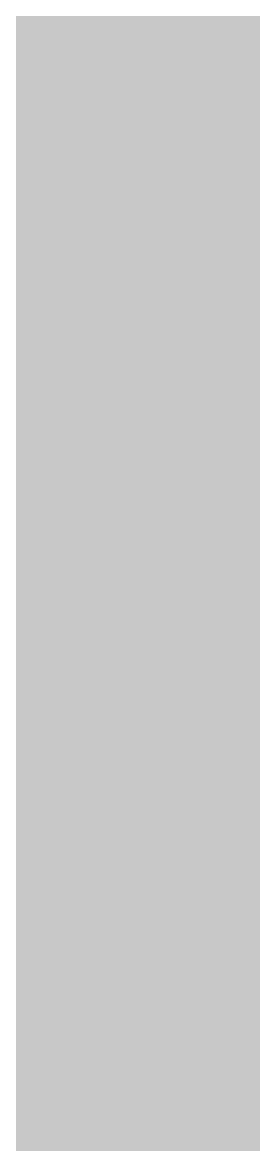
# Model space of a CAD drawing. Header units: inches. Extents: x -18 to 217, y -14 to 159.
# Drawn here: x 46.06076 to 46.06379, y 30.48524 to 30.49992 of the extents above; entities that cross this region are included whole.
import ezdxf

# ---------------------------------------------------------------- set-up
doc = ezdxf.new("R2010")
doc.units = ezdxf.units.IN
for name, color, linetype in [('Dimension', 6, 'Continuous'), ('Fabrication', 76, 'Continuous'), ('Mechanical 4', 56, 'Continuous'), ('Top Layer', 1, 'Continuous'), ('Top Overlay', 2, 'Continuous')]:
    doc.layers.add(name, color=color, linetype=linetype)

msp = doc.modelspace()

# ---------------------------------------------------------------- linework, layer by layer
at = {"layer": 'Dimension', "const_width": 0.254}
for points in [[(58.31000022, 19.46699942, 1), (13.30999878, 19.46699942, 1)], [(54.56033537999999, 19.46692576, 1), (17.06033418, 19.46692576, 1)]]:
    msp.add_lwpolyline(points, format="xyb", close=True, dxfattribs=at)
at = {"layer": 'Fabrication', "const_width": 0.0127}
for points in [[(53.19354867999999, 31.33267292, -1.167099627659095), (15.6750893, 13.58702642)], [(53.19354867999999, 31.33267292, -1.167099627659095), (15.6750893, 13.58702642)], [(53.19354867999999, 31.33267292, -1.167099627659095), (15.6750893, 13.58702642)], [(53.19354867999999, 31.33267292, -1.167099627659095), (15.6750893, 13.58702642)], [(54.51114574, 31.13829434, -1.205705075990638), (14.17744688, 15.54997652)], [(54.51114574, 31.13829434, -1.205705075990638), (14.17744688, 15.54997652)], [(46.06760662, 30.49483868, -0.2073623553473343), (45.83044427999999, 31.042102)], [(46.06760662, 30.49483868, -0.2073623553473343), (45.83044427999999, 31.042102)], [(46.06760662, 30.49483868, -0.2073623553473343), (45.83044427999999, 31.042102)], [(46.06760662, 30.49483868, -0.2073623553473343), (45.83044427999999, 31.042102)], [(46.06760662, 30.49484122, -1.25098555056393), (21.84603454, 14.07376662)], [(46.06760662, 30.49484122, -1.25098555056393), (21.84603454, 14.07376662)], [(46.06760662, 30.49484122, -1.25098555056393), (21.84603454, 14.07376662)], [(46.06760662, 30.49484122, -1.25098555056393), (21.84603454, 14.07376662)], [(46.06760916, 30.49484122, -0.0208242999167368), (46.0676117, 30.49484122)], [(46.06760916, 30.49484122, -0.0208242999167368), (46.0676117, 30.49484122)], [(46.0676117, 30.49483868, -0.0245881089767155), (46.0676117, 30.49483868)], [(46.0676117, 30.49483868, -0.0245881089767155), (46.0676117, 30.49483868)]]:
    msp.add_lwpolyline(points, format="xyb", dxfattribs=at)
for points in [[(46.0673323, 30.49478534), (46.0673577, 30.49479042)], [(46.0673323, 30.49478534), (46.0673577, 30.49479042)], [(46.0673577, 30.49479042), (46.06738309999999, 30.4947955)], [(46.0673577, 30.49479042), (46.06738309999999, 30.4947955)], [(46.06738309999999, 30.4947955), (46.06740595999999, 30.49480058)], [(46.06738309999999, 30.4947955), (46.06740595999999, 30.49480058)], [(46.06740595999999, 30.49480058), (46.06742882, 30.49480566)], [(46.06740595999999, 30.49480058), (46.06742882, 30.49480566)], [(46.06742882, 30.49480566), (46.06744914, 30.4948082)], [(46.06742882, 30.49480566), (46.06744914, 30.4948082)], [(46.06744914, 30.4948082), (46.06746946, 30.49481328)], [(46.06744914, 30.4948082), (46.06746946, 30.49481328)], [(46.06746946, 30.49481328), (46.06748724, 30.49481582)], [(46.06746946, 30.49481328), (46.06748724, 30.49481582)], [(46.06748724, 30.49481582), (46.06750502, 30.4948209)], [(46.06748724, 30.49481582), (46.06750502, 30.4948209)], [(46.06750502, 30.4948209), (46.06752025999999, 30.49482344)], [(46.06750502, 30.4948209), (46.06752025999999, 30.49482344)], [(46.06752025999999, 30.49482344), (46.0675355, 30.49482597999999)], [(46.06752025999999, 30.49482344), (46.0675355, 30.49482597999999)], [(46.0675355, 30.49482597999999), (46.0675482, 30.49482852)], [(46.0675355, 30.49482597999999), (46.0675482, 30.49482852)], [(46.0675482, 30.49482852), (46.0675609, 30.49483106)], [(46.0675482, 30.49482852), (46.0675609, 30.49483106)], [(46.0675609, 30.49483106), (46.06757106, 30.4948336)], [(46.0675609, 30.49483106), (46.06757106, 30.4948336)], [(46.06757106, 30.4948336), (46.06758122, 30.4948336)], [(46.06757106, 30.4948336), (46.06758122, 30.4948336)], [(46.06758122, 30.4948336), (46.06758884, 30.49483614)], [(46.06758122, 30.4948336), (46.06758884, 30.49483614)], [(46.06758884, 30.49483614), (46.06759646, 30.49483868)], [(46.06758884, 30.49483614), (46.06759646, 30.49483868)], [(46.06759646, 30.49483868), (46.06760154, 30.49483868)], [(46.06759646, 30.49483868), (46.06760154, 30.49483868)], [(46.06760154, 30.49483868), (46.06760662, 30.49483868)], [(46.06760154, 30.49483868), (46.06760662, 30.49483868)], [(46.06760662, 30.49483868), (46.06760916, 30.49484122)], [(46.06760662, 30.49483868), (46.06760916, 30.49484122)], [(46.06760662, 30.49483868), (46.06760916, 30.49484122)], [(46.06760662, 30.49483868), (46.06760916, 30.49484122)], [(46.06760916, 30.49484122), (46.0676117, 30.49484122)], [(46.06760916, 30.49484122), (46.0676117, 30.49484122)], [(46.06760916, 30.49484122), (46.0676117, 30.49484122)], [(46.06760916, 30.49484122), (46.0676117, 30.49484122)], [(46.06654744, 30.49463294), (46.06659824, 30.4946431)], [(46.06654744, 30.49463294), (46.06659824, 30.4946431)], [(46.06659824, 30.4946431), (46.06664903999999, 30.49465326)], [(46.06659824, 30.4946431), (46.06664903999999, 30.49465326)], [(46.06664903999999, 30.49465326), (46.06669729999999, 30.49466342)], [(46.06664903999999, 30.49465326), (46.06669729999999, 30.49466342)], [(46.06669729999999, 30.49466342), (46.06674302, 30.49467104)], [(46.06669729999999, 30.49466342), (46.06674302, 30.49467104)], [(46.06674302, 30.49467104), (46.06678874, 30.4946812)], [(46.06674302, 30.49467104), (46.06678874, 30.4946812)], [(46.06678874, 30.4946812), (46.06683446, 30.49468882)], [(46.06678874, 30.4946812), (46.06683446, 30.49468882)], [(46.06683446, 30.49468882), (46.06687764, 30.49469898)], [(46.06683446, 30.49468882), (46.06687764, 30.49469898)], [(46.06687764, 30.49469898), (46.06692081999999, 30.4947066)], [(46.06687764, 30.49469898), (46.06692081999999, 30.4947066)], [(46.06692081999999, 30.4947066), (46.06696145999999, 30.49471422)], [(46.06692081999999, 30.4947066), (46.06696145999999, 30.49471422)], [(46.06696145999999, 30.49471422), (46.0670021, 30.49472184)], [(46.06696145999999, 30.49471422), (46.0670021, 30.49472184)], [(46.0670021, 30.49472184), (46.0670402, 30.49472945999999)], [(46.0670021, 30.49472184), (46.0670402, 30.49472945999999)], [(46.0670402, 30.49472945999999), (46.0670783, 30.49473708)], [(46.0670402, 30.49472945999999), (46.0670783, 30.49473708)], [(46.0670783, 30.49473708), (46.06711386, 30.4947447)], [(46.0670783, 30.49473708), (46.06711386, 30.4947447)], [(46.06711386, 30.4947447), (46.06714942, 30.49474978)], [(46.06711386, 30.4947447), (46.06714942, 30.49474978)], [(46.06714942, 30.49474978), (46.06718244, 30.4947574)], [(46.06714942, 30.49474978), (46.06718244, 30.4947574)], [(46.06718244, 30.4947574), (46.06721546, 30.49476248)], [(46.06718244, 30.4947574), (46.06721546, 30.49476248)], [(46.06721546, 30.49476248), (46.06724594, 30.4947701)], [(46.06721546, 30.49476248), (46.06724594, 30.4947701)], [(46.06724594, 30.4947701), (46.06727641999999, 30.49477518)], [(46.06724594, 30.4947701), (46.06727641999999, 30.49477518)], [(46.06727641999999, 30.49477518), (46.06730436, 30.49478026)], [(46.06727641999999, 30.49477518), (46.06730436, 30.49478026)], [(46.06730436, 30.49478026), (46.0673323, 30.49478534)], [(46.06730436, 30.49478026), (46.0673323, 30.49478534)], [(46.0657702, 30.49448308), (46.06583624, 30.49449578)], [(46.0657702, 30.49448308), (46.06583624, 30.49449578)], [(46.06583624, 30.49449578), (46.06590228, 30.49450848)], [(46.06583624, 30.49449578), (46.06590228, 30.49450848)], [(46.06590228, 30.49450848), (46.06596832, 30.49452118)], [(46.06590228, 30.49450848), (46.06596832, 30.49452118)], [(46.06596832, 30.49452118), (46.06603182, 30.49453388)], [(46.06596832, 30.49452118), (46.06603182, 30.49453388)], [(46.06603182, 30.49453388), (46.06609278, 30.49454404)], [(46.06603182, 30.49453388), (46.06609278, 30.49454404)], [(46.06609278, 30.49454404), (46.06615374, 30.49455674)], [(46.06609278, 30.49454404), (46.06615374, 30.49455674)], [(46.06615374, 30.49455674), (46.0662147, 30.49456944)], [(46.06615374, 30.49455674), (46.0662147, 30.49456944)], [(46.0662147, 30.49456944), (46.06627312, 30.4945796)], [(46.0662147, 30.49456944), (46.06627312, 30.4945796)], [(46.06627312, 30.4945796), (46.066329, 30.4945923)], [(46.06627312, 30.4945796), (46.066329, 30.4945923)], [(46.066329, 30.4945923), (46.06638488, 30.49460246)], [(46.066329, 30.4945923), (46.06638488, 30.49460246)], [(46.06638488, 30.49460246), (46.06644076, 30.49461261999999)], [(46.06638488, 30.49460246), (46.06644076, 30.49461261999999)], [(46.06644076, 30.49461261999999), (46.06649409999999, 30.49462278)], [(46.06644076, 30.49461261999999), (46.06649409999999, 30.49462278)], [(46.06649409999999, 30.49462278), (46.06654744, 30.49463294)], [(46.06649409999999, 30.49462278), (46.06654744, 30.49463294)], [(46.06502852, 30.4943383), (46.06510726, 30.49435354)], [(46.06502852, 30.4943383), (46.06510726, 30.49435354)], [(46.06510726, 30.49435354), (46.065186, 30.49436878)], [(46.06510726, 30.49435354), (46.065186, 30.49436878)], [(46.065186, 30.49436878), (46.0652622, 30.49438402)], [(46.065186, 30.49436878), (46.0652622, 30.49438402)], [(46.0652622, 30.49438402), (46.06533839999999, 30.49439926)], [(46.0652622, 30.49438402), (46.06533839999999, 30.49439926)], [(46.06533839999999, 30.49439926), (46.0654146, 30.49441196)], [(46.06533839999999, 30.49439926), (46.0654146, 30.49441196)], [(46.0654146, 30.49441196), (46.06548826, 30.4944272)], [(46.0654146, 30.49441196), (46.06548826, 30.4944272)], [(46.06548826, 30.4944272), (46.06555938, 30.49444244)], [(46.06548826, 30.4944272), (46.06555938, 30.49444244)], [(46.06555938, 30.49444244), (46.0656305, 30.49445514)], [(46.06555938, 30.49444244), (46.0656305, 30.49445514)], [(46.0656305, 30.49445514), (46.06570161999999, 30.49446784)], [(46.0656305, 30.49445514), (46.06570161999999, 30.49446784)], [(46.06570161999999, 30.49446784), (46.0657702, 30.49448308)], [(46.06570161999999, 30.49446784), (46.0657702, 30.49448308)], [(46.06425635999999, 30.49418843999999), (46.0643478, 30.49420622)], [(46.06425635999999, 30.49418843999999), (46.0643478, 30.49420622)], [(46.0643478, 30.49420622), (46.06443669999999, 30.49422146)], [(46.0643478, 30.49420622), (46.06443669999999, 30.49422146)], [(46.06443669999999, 30.49422146), (46.0645256, 30.49423924)], [(46.06443669999999, 30.49422146), (46.0645256, 30.49423924)], [(46.0645256, 30.49423924), (46.06461195999999, 30.49425702)], [(46.0645256, 30.49423924), (46.06461195999999, 30.49425702)], [(46.06461195999999, 30.49425702), (46.06469832, 30.49427226)], [(46.06461195999999, 30.49425702), (46.06469832, 30.49427226)], [(46.06469832, 30.49427226), (46.06478214, 30.49429004)], [(46.06469832, 30.49427226), (46.06478214, 30.49429004)], [(46.06478214, 30.49429004), (46.06486596, 30.49430528)], [(46.06478214, 30.49429004), (46.06486596, 30.49430528)], [(46.06486596, 30.49430528), (46.06494724, 30.49432306)], [(46.06486596, 30.49430528), (46.06494724, 30.49432306)], [(46.06494724, 30.49432306), (46.06502852, 30.4943383)], [(46.06494724, 30.49432306), (46.06502852, 30.4943383)], [(46.06348674, 30.49403604), (46.06358579999999, 30.49405636)], [(46.06348674, 30.49403604), (46.06358579999999, 30.49405636)], [(46.06358579999999, 30.49405636), (46.06368486, 30.49407668)], [(46.06358579999999, 30.49405636), (46.06368486, 30.49407668)], [(46.06368486, 30.49407668), (46.06378392, 30.49409446)], [(46.06368486, 30.49407668), (46.06378392, 30.49409446)], [(46.06378392, 30.49409446), (46.06388044, 30.49411478)], [(46.06378392, 30.49409446), (46.06388044, 30.49411478)], [(46.06388044, 30.49411478), (46.06397696, 30.49413256)], [(46.06388044, 30.49411478), (46.06397696, 30.49413256)], [(46.06397696, 30.49413256), (46.06407093999999, 30.49415034)], [(46.06397696, 30.49413256), (46.06407093999999, 30.49415034)], [(46.06407093999999, 30.49415034), (46.06416492, 30.49416811999999)], [(46.06407093999999, 30.49415034), (46.06416492, 30.49416811999999)], [(46.06416492, 30.49416811999999), (46.06425635999999, 30.49418843999999)], [(46.06416492, 30.49416811999999), (46.06425635999999, 30.49418843999999)], [(46.06274759999999, 30.4938938), (46.06285682, 30.49391412)], [(46.06274759999999, 30.4938938), (46.06285682, 30.49391412)], [(46.06285682, 30.49391412), (46.06296604, 30.49393698)], [(46.06285682, 30.49391412), (46.06296604, 30.49393698)], [(46.06296604, 30.49393698), (46.06307272, 30.4939573)], [(46.06296604, 30.49393698), (46.06307272, 30.4939573)], [(46.06307272, 30.4939573), (46.06317686, 30.49397762)], [(46.06307272, 30.4939573), (46.06317686, 30.49397762)], [(46.06317686, 30.49397762), (46.063281, 30.49399794)], [(46.06317686, 30.49397762), (46.063281, 30.49399794)], [(46.063281, 30.49399794), (46.06338513999999, 30.49401826)], [(46.063281, 30.49399794), (46.06338513999999, 30.49401826)], [(46.06338513999999, 30.49401826), (46.06348674, 30.49403604)], [(46.06338513999999, 30.49401826), (46.06348674, 30.49403604)], [(46.06195004, 30.49373886), (46.06206941999999, 30.49376172)], [(46.06195004, 30.49373886), (46.06206941999999, 30.49376172)], [(46.06206941999999, 30.49376172), (46.06218372, 30.49378458)], [(46.06206941999999, 30.49376172), (46.06218372, 30.49378458)], [(46.06218372, 30.49378458), (46.06230056, 30.4938049)], [(46.06218372, 30.49378458), (46.06230056, 30.4938049)], [(46.06230056, 30.4938049), (46.06241486, 30.49382776)], [(46.06230056, 30.4938049), (46.06241486, 30.49382776)], [(46.06241486, 30.49382776), (46.06252662, 30.49385062)], [(46.06241486, 30.49382776), (46.06252662, 30.49385062)], [(46.06252662, 30.49385062), (46.06263838, 30.49387094)], [(46.06252662, 30.49385062), (46.06263838, 30.49387094)], [(46.06263838, 30.49387094), (46.06274759999999, 30.4938938)], [(46.06263838, 30.49387094), (46.06274759999999, 30.4938938)], [(46.06122105999999, 30.49359662), (46.06134552, 30.49361948)], [(46.06122105999999, 30.49359662), (46.06134552, 30.49361948)], [(46.06134552, 30.49361948), (46.06146744, 30.49364488)], [(46.06134552, 30.49361948), (46.06146744, 30.49364488)], [(46.06146744, 30.49364488), (46.0615919, 30.49366774)], [(46.06146744, 30.49364488), (46.0615919, 30.49366774)], [(46.0615919, 30.49366774), (46.06171128, 30.4936906)], [(46.0615919, 30.49366774), (46.06171128, 30.4936906)], [(46.06171128, 30.4936906), (46.06183066, 30.493716)], [(46.06171128, 30.4936906), (46.06183066, 30.493716)], [(46.06183066, 30.493716), (46.06195004, 30.49373886)], [(46.06183066, 30.493716), (46.06195004, 30.49373886)], [(46.06044636, 30.49344422), (46.06057844, 30.49346962)], [(46.06044636, 30.49344422), (46.06057844, 30.49346962)], [(46.06057844, 30.49346962), (46.06070798, 30.49349502)], [(46.06057844, 30.49346962), (46.06070798, 30.49349502)], [(46.06070798, 30.49349502), (46.06083752, 30.49352042)], [(46.06070798, 30.49349502), (46.06083752, 30.49352042)], [(46.06083752, 30.49352042), (46.06096706, 30.49354582)], [(46.06083752, 30.49352042), (46.06096706, 30.49354582)], [(46.06096706, 30.49354582), (46.06109405999999, 30.49357122)], [(46.06096706, 30.49354582), (46.06109405999999, 30.49357122)], [(46.06109405999999, 30.49357122), (46.06122105999999, 30.49359662)], [(46.06109405999999, 30.49357122), (46.06122105999999, 30.49359662)], [(46.05976818, 30.49331214), (46.05990534, 30.49334008)], [(46.05976818, 30.49331214), (46.05990534, 30.49334008)], [(46.05990534, 30.49334008), (46.06004249999999, 30.49336548)], [(46.05990534, 30.49334008), (46.06004249999999, 30.49336548)], [(46.06004249999999, 30.49336548), (46.06017712, 30.49339342)], [(46.06004249999999, 30.49336548), (46.06017712, 30.49339342)], [(46.06017712, 30.49339342), (46.06031174, 30.49341882)], [(46.06017712, 30.49339342), (46.06031174, 30.49341882)], [(46.06031174, 30.49341882), (46.06044636, 30.49344422)], [(46.06031174, 30.49341882), (46.06044636, 30.49344422)], [(46.05891219999999, 30.49314704), (46.05905952, 30.49317498)], [(46.05891219999999, 30.49314704), (46.05905952, 30.49317498)], [(46.05905952, 30.49317498), (46.05920175999999, 30.49320291999999)], [(46.05905952, 30.49317498), (46.05920175999999, 30.49320291999999)], [(46.05920175999999, 30.49320291999999), (46.05934653999999, 30.49323086)], [(46.05920175999999, 30.49320291999999), (46.05934653999999, 30.49323086)], [(46.05934653999999, 30.49323086), (46.05948624, 30.4932588)], [(46.05934653999999, 30.49323086), (46.05948624, 30.4932588)], [(46.05948624, 30.4932588), (46.05962847999999, 30.4932842)], [(46.05948624, 30.4932588), (46.05962847999999, 30.4932842)], [(46.05962847999999, 30.4932842), (46.05976818, 30.49331214)], [(46.05962847999999, 30.4932842), (46.05976818, 30.49331214)], [(46.05816797999999, 30.49299972), (46.05832038, 30.4930302)], [(46.05816797999999, 30.49299972), (46.05832038, 30.4930302)], [(46.05832038, 30.4930302), (46.05847024, 30.49306068)], [(46.05832038, 30.4930302), (46.05847024, 30.49306068)], [(46.05847024, 30.49306068), (46.0586201, 30.49308862)], [(46.05847024, 30.49306068), (46.0586201, 30.49308862)], [(46.0586201, 30.49308862), (46.05876742, 30.49311656)], [(46.0586201, 30.49308862), (46.05876742, 30.49311656)], [(46.05876742, 30.49311656), (46.05891219999999, 30.49314704)], [(46.05876742, 30.49311656), (46.05891219999999, 30.49314704)], [(46.05755076, 30.49288034), (46.05770824, 30.49291082)], [(46.05755076, 30.49288034), (46.05770824, 30.49291082)], [(46.05770824, 30.49291082), (46.05786318, 30.49294129999999)], [(46.05770824, 30.49291082), (46.05786318, 30.49294129999999)], [(46.05786318, 30.49294129999999), (46.05801558, 30.49297178)], [(46.05786318, 30.49294129999999), (46.05801558, 30.49297178)], [(46.05801558, 30.49297178), (46.05816797999999, 30.49299972)], [(46.05801558, 30.49297178), (46.05816797999999, 30.49299972)], [(46.0567532, 30.4927254), (46.05691576, 30.49275588)], [(46.0567532, 30.4927254), (46.05691576, 30.49275588)], [(46.05691576, 30.49275588), (46.05707578, 30.4927889)], [(46.05691576, 30.49275588), (46.05707578, 30.4927889)], [(46.05707578, 30.4927889), (46.0572358, 30.49281938)], [(46.05707578, 30.4927889), (46.0572358, 30.49281938)], [(46.0572358, 30.49281938), (46.05739328, 30.49284986)], [(46.0572358, 30.49281938), (46.05739328, 30.49284986)], [(46.05739328, 30.49284986), (46.05755076, 30.49288034)], [(46.05739328, 30.49284986), (46.05755076, 30.49288034)], [(46.05575752, 30.49252982), (46.05609279999999, 30.49259586)], [(46.05575752, 30.49252982), (46.05609279999999, 30.49259586)], [(46.05609279999999, 30.49259586), (46.05642554, 30.49266189999999)], [(46.05609279999999, 30.49259586), (46.05642554, 30.49266189999999)], [(46.05642554, 30.49266189999999), (46.0567532, 30.4927254)], [(46.05642554, 30.49266189999999), (46.0567532, 30.4927254)], [(46.05506918, 30.49239774), (46.05541461999999, 30.49246378)], [(46.05506918, 30.49239774), (46.05541461999999, 30.49246378)], [(46.05541461999999, 30.49246378), (46.05575752, 30.49252982)], [(46.05541461999999, 30.49246378), (46.05575752, 30.49252982)], [(46.05453832, 30.4922936), (46.05506918, 30.49239774)], [(46.05453832, 30.4922936), (46.05506918, 30.49239774)], [(46.05399984, 30.49218946), (46.05453832, 30.4922936)], [(46.05399984, 30.49218946), (46.05453832, 30.4922936)]]:
    msp.add_lwpolyline(points, dxfattribs=at)
at = {"layer": 'Fabrication', "const_width": 0.00635}
for points in [[(46.0641827, 30.49479042, 1), (46.07053269999999, 30.49479042, 1)], [(46.0641827, 30.49479042, 1), (46.07053269999999, 30.49479042, 1)], [(46.0641827, 30.49479042, 1), (46.07053269999999, 30.49479042, 1)], [(46.0641827, 30.49479042, 1), (46.07053269999999, 30.49479042, 1)], [(46.06420809999999, 30.4947955, 1), (46.0705581, 30.4947955, 1)], [(46.06420809999999, 30.4947955, 1), (46.0705581, 30.4947955, 1)], [(46.06420809999999, 30.4947955, 1), (46.0705581, 30.4947955, 1)], [(46.06420809999999, 30.4947955, 1), (46.0705581, 30.4947955, 1)], [(46.06423096, 30.49480058, 1), (46.07058095999999, 30.49480058, 1)], [(46.06423096, 30.49480058, 1), (46.07058095999999, 30.49480058, 1)], [(46.06423096, 30.49480058, 1), (46.07058095999999, 30.49480058, 1)], [(46.06423096, 30.49480058, 1), (46.07058095999999, 30.49480058, 1)], [(46.06425382, 30.49480566, 1), (46.07060382, 30.49480566, 1)], [(46.06425382, 30.49480566, 1), (46.07060382, 30.49480566, 1)], [(46.06425382, 30.49480566, 1), (46.07060382, 30.49480566, 1)], [(46.06425382, 30.49480566, 1), (46.07060382, 30.49480566, 1)], [(46.06427413999999, 30.4948082, 1), (46.07062414, 30.4948082, 1)], [(46.06427413999999, 30.4948082, 1), (46.07062414, 30.4948082, 1)], [(46.06427413999999, 30.4948082, 1), (46.07062414, 30.4948082, 1)], [(46.06427413999999, 30.4948082, 1), (46.07062414, 30.4948082, 1)], [(46.06429446, 30.49481328, 1), (46.07064446, 30.49481328, 1)], [(46.06429446, 30.49481328, 1), (46.07064446, 30.49481328, 1)], [(46.06429446, 30.49481328, 1), (46.07064446, 30.49481328, 1)], [(46.06429446, 30.49481328, 1), (46.07064446, 30.49481328, 1)], [(46.06431223999999, 30.49481582, 1), (46.07066224, 30.49481582, 1)], [(46.06431223999999, 30.49481582, 1), (46.07066224, 30.49481582, 1)], [(46.06431223999999, 30.49481582, 1), (46.07066224, 30.49481582, 1)], [(46.06431223999999, 30.49481582, 1), (46.07066224, 30.49481582, 1)], [(46.06433001999999, 30.4948209, 1), (46.07068002, 30.4948209, 1)], [(46.06433001999999, 30.4948209, 1), (46.07068002, 30.4948209, 1)], [(46.06433001999999, 30.4948209, 1), (46.07068002, 30.4948209, 1)], [(46.06433001999999, 30.4948209, 1), (46.07068002, 30.4948209, 1)], [(46.06434526, 30.49482344, 1), (46.07069526, 30.49482344, 1)], [(46.06434526, 30.49482344, 1), (46.07069526, 30.49482344, 1)], [(46.06434526, 30.49482344, 1), (46.07069526, 30.49482344, 1)], [(46.06434526, 30.49482344, 1), (46.07069526, 30.49482344, 1)], [(46.06436049999999, 30.49482597999999, 1), (46.0707105, 30.49482597999999, 1)], [(46.06436049999999, 30.49482597999999, 1), (46.0707105, 30.49482597999999, 1)], [(46.06436049999999, 30.49482597999999, 1), (46.0707105, 30.49482597999999, 1)], [(46.06436049999999, 30.49482597999999, 1), (46.0707105, 30.49482597999999, 1)], [(46.0643732, 30.49482852, 1), (46.0707232, 30.49482852, 1)], [(46.0643732, 30.49482852, 1), (46.0707232, 30.49482852, 1)], [(46.0643732, 30.49482852, 1), (46.0707232, 30.49482852, 1)], [(46.0643732, 30.49482852, 1), (46.0707232, 30.49482852, 1)], [(46.0643859, 30.49483106, 1), (46.0707359, 30.49483106, 1)], [(46.0643859, 30.49483106, 1), (46.0707359, 30.49483106, 1)], [(46.0643859, 30.49483106, 1), (46.0707359, 30.49483106, 1)], [(46.0643859, 30.49483106, 1), (46.0707359, 30.49483106, 1)], [(46.06439606, 30.4948336, 1), (46.07074606, 30.4948336, 1)], [(46.06439606, 30.4948336, 1), (46.07074606, 30.4948336, 1)], [(46.06439606, 30.4948336, 1), (46.07074606, 30.4948336, 1)], [(46.06439606, 30.4948336, 1), (46.07074606, 30.4948336, 1)], [(46.06440622, 30.4948336, 1), (46.07075622, 30.4948336, 1)], [(46.06440622, 30.4948336, 1), (46.07075622, 30.4948336, 1)], [(46.06440622, 30.4948336, 1), (46.07075622, 30.4948336, 1)], [(46.06440622, 30.4948336, 1), (46.07075622, 30.4948336, 1)], [(46.06441384, 30.49483614, 1), (46.07076384, 30.49483614, 1)], [(46.06441384, 30.49483614, 1), (46.07076384, 30.49483614, 1)], [(46.06441384, 30.49483614, 1), (46.07076384, 30.49483614, 1)], [(46.06441384, 30.49483614, 1), (46.07076384, 30.49483614, 1)], [(46.06442146, 30.49483868, 1), (46.07077146, 30.49483868, 1)], [(46.06442146, 30.49483868, 1), (46.07077146, 30.49483868, 1)], [(46.06442146, 30.49483868, 1), (46.07077146, 30.49483868, 1)], [(46.06442146, 30.49483868, 1), (46.07077146, 30.49483868, 1)], [(46.06442653999999, 30.49483868, 1), (46.07077654, 30.49483868, 1)], [(46.06442653999999, 30.49483868, 1), (46.07077654, 30.49483868, 1)], [(46.06442653999999, 30.49483868, 1), (46.07077654, 30.49483868, 1)], [(46.06442653999999, 30.49483868, 1), (46.07077654, 30.49483868, 1)], [(46.06443162, 30.49484122, 1), (46.07078162, 30.49484122, 1)], [(46.06443162, 30.49484122, 1), (46.07078162, 30.49484122, 1)], [(46.06443162, 30.49484122, 1), (46.07078162, 30.49484122, 1)], [(46.06443162, 30.49484122, 1), (46.07078162, 30.49484122, 1)], [(46.06443162, 30.49483868, 1), (46.07078162, 30.49483868, 1)], [(46.06443162, 30.49483868, 1), (46.07078162, 30.49483868, 1)], [(46.06443162, 30.49483868, 1), (46.07078162, 30.49483868, 1)], [(46.06443162, 30.49483868, 1), (46.07078162, 30.49483868, 1)], [(46.06443162, 30.49483868, 1), (46.07078162, 30.49483868, 1)], [(46.06443162, 30.49483868, 1), (46.07078162, 30.49483868, 1)], [(46.06443162, 30.49483868, 1), (46.07078162, 30.49483868, 1)], [(46.06443162, 30.49483868, 1), (46.07078162, 30.49483868, 1)], [(46.06443162, 30.49483868, 1), (46.07078162, 30.49483868, 1)], [(46.06443162, 30.49483868, 1), (46.07078162, 30.49483868, 1)], [(46.06443416, 30.49484122, 1), (46.07078416, 30.49484122, 1)], [(46.06443416, 30.49484122, 1), (46.07078416, 30.49484122, 1)], [(46.06443416, 30.49484122, 1), (46.07078416, 30.49484122, 1)], [(46.06443416, 30.49484122, 1), (46.07078416, 30.49484122, 1)], [(46.06443416, 30.49484122, 1), (46.07078416, 30.49484122, 1)], [(46.06443416, 30.49484122, 1), (46.07078416, 30.49484122, 1)], [(46.06443416, 30.49484122, 1), (46.07078416, 30.49484122, 1)], [(46.06443416, 30.49484122, 1), (46.07078416, 30.49484122, 1)], [(46.06443416, 30.49484122, 1), (46.07078416, 30.49484122, 1)], [(46.06443416, 30.49484122, 1), (46.07078416, 30.49484122, 1)], [(46.06443669999999, 30.49484122, 1), (46.0707867, 30.49484122, 1)], [(46.06443669999999, 30.49484122, 1), (46.0707867, 30.49484122, 1)], [(46.06443669999999, 30.49484122, 1), (46.0707867, 30.49484122, 1)], [(46.06443669999999, 30.49484122, 1), (46.0707867, 30.49484122, 1)], [(46.06443669999999, 30.49484122, 1), (46.0707867, 30.49484122, 1)], [(46.06443669999999, 30.49484122, 1), (46.0707867, 30.49484122, 1)], [(46.06443669999999, 30.49483868, 1), (46.0707867, 30.49483868, 1)], [(46.06443669999999, 30.49483868, 1), (46.0707867, 30.49483868, 1)], [(46.06443669999999, 30.49483868, 1), (46.0707867, 30.49483868, 1)], [(46.06443669999999, 30.49483868, 1), (46.0707867, 30.49483868, 1)], [(46.06342324, 30.4946431, 1), (46.06977324, 30.4946431, 1)], [(46.06342324, 30.4946431, 1), (46.06977324, 30.4946431, 1)], [(46.06342324, 30.4946431, 1), (46.06977324, 30.4946431, 1)], [(46.06342324, 30.4946431, 1), (46.06977324, 30.4946431, 1)], [(46.06347404, 30.49465326, 1), (46.06982404, 30.49465326, 1)], [(46.06347404, 30.49465326, 1), (46.06982404, 30.49465326, 1)], [(46.06347404, 30.49465326, 1), (46.06982404, 30.49465326, 1)], [(46.06347404, 30.49465326, 1), (46.06982404, 30.49465326, 1)], [(46.0635223, 30.49466342, 1), (46.0698723, 30.49466342, 1)], [(46.0635223, 30.49466342, 1), (46.0698723, 30.49466342, 1)], [(46.0635223, 30.49466342, 1), (46.0698723, 30.49466342, 1)], [(46.0635223, 30.49466342, 1), (46.0698723, 30.49466342, 1)], [(46.06356802, 30.49467104, 1), (46.06991802, 30.49467104, 1)], [(46.06356802, 30.49467104, 1), (46.06991802, 30.49467104, 1)], [(46.06356802, 30.49467104, 1), (46.06991802, 30.49467104, 1)], [(46.06356802, 30.49467104, 1), (46.06991802, 30.49467104, 1)], [(46.06361374, 30.4946812, 1), (46.06996374, 30.4946812, 1)], [(46.06361374, 30.4946812, 1), (46.06996374, 30.4946812, 1)], [(46.06361374, 30.4946812, 1), (46.06996374, 30.4946812, 1)], [(46.06361374, 30.4946812, 1), (46.06996374, 30.4946812, 1)], [(46.06365946, 30.49468882, 1), (46.07000945999999, 30.49468882, 1)], [(46.06365946, 30.49468882, 1), (46.07000945999999, 30.49468882, 1)], [(46.06365946, 30.49468882, 1), (46.07000945999999, 30.49468882, 1)], [(46.06365946, 30.49468882, 1), (46.07000945999999, 30.49468882, 1)], [(46.06370264, 30.49469898, 1), (46.07005264, 30.49469898, 1)], [(46.06370264, 30.49469898, 1), (46.07005264, 30.49469898, 1)], [(46.06370264, 30.49469898, 1), (46.07005264, 30.49469898, 1)], [(46.06370264, 30.49469898, 1), (46.07005264, 30.49469898, 1)], [(46.06374582, 30.4947066, 1), (46.07009582, 30.4947066, 1)], [(46.06374582, 30.4947066, 1), (46.07009582, 30.4947066, 1)], [(46.06374582, 30.4947066, 1), (46.07009582, 30.4947066, 1)], [(46.06374582, 30.4947066, 1), (46.07009582, 30.4947066, 1)], [(46.06378646, 30.49471422, 1), (46.07013645999999, 30.49471422, 1)], [(46.06378646, 30.49471422, 1), (46.07013645999999, 30.49471422, 1)], [(46.06378646, 30.49471422, 1), (46.07013645999999, 30.49471422, 1)], [(46.06378646, 30.49471422, 1), (46.07013645999999, 30.49471422, 1)], [(46.0638271, 30.49472184, 1), (46.0701771, 30.49472184, 1)], [(46.0638271, 30.49472184, 1), (46.0701771, 30.49472184, 1)], [(46.0638271, 30.49472184, 1), (46.0701771, 30.49472184, 1)], [(46.0638271, 30.49472184, 1), (46.0701771, 30.49472184, 1)], [(46.0638652, 30.49472945999999, 1), (46.0702152, 30.49472945999999, 1)], [(46.0638652, 30.49472945999999, 1), (46.0702152, 30.49472945999999, 1)], [(46.0638652, 30.49472945999999, 1), (46.0702152, 30.49472945999999, 1)], [(46.0638652, 30.49472945999999, 1), (46.0702152, 30.49472945999999, 1)], [(46.0639033, 30.49473708, 1), (46.0702533, 30.49473708, 1)], [(46.0639033, 30.49473708, 1), (46.0702533, 30.49473708, 1)], [(46.0639033, 30.49473708, 1), (46.0702533, 30.49473708, 1)], [(46.0639033, 30.49473708, 1), (46.0702533, 30.49473708, 1)], [(46.06393886, 30.4947447, 1), (46.07028886, 30.4947447, 1)], [(46.06393886, 30.4947447, 1), (46.07028886, 30.4947447, 1)], [(46.06393886, 30.4947447, 1), (46.07028886, 30.4947447, 1)], [(46.06393886, 30.4947447, 1), (46.07028886, 30.4947447, 1)], [(46.06397441999999, 30.49474978, 1), (46.07032442, 30.49474978, 1)], [(46.06397441999999, 30.49474978, 1), (46.07032442, 30.49474978, 1)], [(46.06397441999999, 30.49474978, 1), (46.07032442, 30.49474978, 1)], [(46.06397441999999, 30.49474978, 1), (46.07032442, 30.49474978, 1)], [(46.06400744, 30.4947574, 1), (46.07035744, 30.4947574, 1)], [(46.06400744, 30.4947574, 1), (46.07035744, 30.4947574, 1)], [(46.06400744, 30.4947574, 1), (46.07035744, 30.4947574, 1)], [(46.06400744, 30.4947574, 1), (46.07035744, 30.4947574, 1)], [(46.06404045999999, 30.49476248, 1), (46.07039046, 30.49476248, 1)], [(46.06404045999999, 30.49476248, 1), (46.07039046, 30.49476248, 1)], [(46.06404045999999, 30.49476248, 1), (46.07039046, 30.49476248, 1)], [(46.06404045999999, 30.49476248, 1), (46.07039046, 30.49476248, 1)], [(46.06407093999999, 30.4947701, 1), (46.07042094, 30.4947701, 1)], [(46.06407093999999, 30.4947701, 1), (46.07042094, 30.4947701, 1)], [(46.06407093999999, 30.4947701, 1), (46.07042094, 30.4947701, 1)], [(46.06407093999999, 30.4947701, 1), (46.07042094, 30.4947701, 1)], [(46.06410142, 30.49477518, 1), (46.07045142, 30.49477518, 1)], [(46.06410142, 30.49477518, 1), (46.07045142, 30.49477518, 1)], [(46.06410142, 30.49477518, 1), (46.07045142, 30.49477518, 1)], [(46.06410142, 30.49477518, 1), (46.07045142, 30.49477518, 1)], [(46.06412936, 30.49478026, 1), (46.07047936, 30.49478026, 1)], [(46.06412936, 30.49478026, 1), (46.07047936, 30.49478026, 1)], [(46.06412936, 30.49478026, 1), (46.07047936, 30.49478026, 1)], [(46.06412936, 30.49478026, 1), (46.07047936, 30.49478026, 1)], [(46.0641573, 30.49478534, 1), (46.0705073, 30.49478534, 1)], [(46.0641573, 30.49478534, 1), (46.0705073, 30.49478534, 1)], [(46.0641573, 30.49478534, 1), (46.0705073, 30.49478534, 1)], [(46.0641573, 30.49478534, 1), (46.0705073, 30.49478534, 1)], [(46.06266124, 30.49449578, 1), (46.06901124, 30.49449578, 1)], [(46.06266124, 30.49449578, 1), (46.06901124, 30.49449578, 1)], [(46.06266124, 30.49449578, 1), (46.06901124, 30.49449578, 1)], [(46.06266124, 30.49449578, 1), (46.06901124, 30.49449578, 1)], [(46.06272728, 30.49450848, 1), (46.06907727999999, 30.49450848, 1)], [(46.06272728, 30.49450848, 1), (46.06907727999999, 30.49450848, 1)], [(46.06272728, 30.49450848, 1), (46.06907727999999, 30.49450848, 1)], [(46.06272728, 30.49450848, 1), (46.06907727999999, 30.49450848, 1)], [(46.06279332, 30.49452118, 1), (46.06914331999999, 30.49452118, 1)], [(46.06279332, 30.49452118, 1), (46.06914331999999, 30.49452118, 1)], [(46.06279332, 30.49452118, 1), (46.06914331999999, 30.49452118, 1)], [(46.06279332, 30.49452118, 1), (46.06914331999999, 30.49452118, 1)], [(46.06285682, 30.49453388, 1), (46.06920682, 30.49453388, 1)], [(46.06285682, 30.49453388, 1), (46.06920682, 30.49453388, 1)], [(46.06285682, 30.49453388, 1), (46.06920682, 30.49453388, 1)], [(46.06285682, 30.49453388, 1), (46.06920682, 30.49453388, 1)], [(46.06291778, 30.49454404, 1), (46.06926778, 30.49454404, 1)], [(46.06291778, 30.49454404, 1), (46.06926778, 30.49454404, 1)], [(46.06291778, 30.49454404, 1), (46.06926778, 30.49454404, 1)], [(46.06291778, 30.49454404, 1), (46.06926778, 30.49454404, 1)], [(46.06297874, 30.49455674, 1), (46.06932874, 30.49455674, 1)], [(46.06297874, 30.49455674, 1), (46.06932874, 30.49455674, 1)], [(46.06297874, 30.49455674, 1), (46.06932874, 30.49455674, 1)], [(46.06297874, 30.49455674, 1), (46.06932874, 30.49455674, 1)], [(46.0630397, 30.49456944, 1), (46.0693897, 30.49456944, 1)], [(46.0630397, 30.49456944, 1), (46.0693897, 30.49456944, 1)], [(46.0630397, 30.49456944, 1), (46.0693897, 30.49456944, 1)], [(46.0630397, 30.49456944, 1), (46.0693897, 30.49456944, 1)], [(46.06309812, 30.4945796, 1), (46.06944812, 30.4945796, 1)], [(46.06309812, 30.4945796, 1), (46.06944812, 30.4945796, 1)], [(46.06309812, 30.4945796, 1), (46.06944812, 30.4945796, 1)], [(46.06309812, 30.4945796, 1), (46.06944812, 30.4945796, 1)], [(46.063154, 30.4945923, 1), (46.06950399999999, 30.4945923, 1)], [(46.063154, 30.4945923, 1), (46.06950399999999, 30.4945923, 1)], [(46.063154, 30.4945923, 1), (46.06950399999999, 30.4945923, 1)], [(46.063154, 30.4945923, 1), (46.06950399999999, 30.4945923, 1)], [(46.06320988, 30.49460246, 1), (46.06955988, 30.49460246, 1)], [(46.06320988, 30.49460246, 1), (46.06955988, 30.49460246, 1)], [(46.06320988, 30.49460246, 1), (46.06955988, 30.49460246, 1)], [(46.06320988, 30.49460246, 1), (46.06955988, 30.49460246, 1)], [(46.06326576, 30.49461261999999, 1), (46.06961576, 30.49461261999999, 1)], [(46.06326576, 30.49461261999999, 1), (46.06961576, 30.49461261999999, 1)], [(46.06326576, 30.49461261999999, 1), (46.06961576, 30.49461261999999, 1)], [(46.06326576, 30.49461261999999, 1), (46.06961576, 30.49461261999999, 1)], [(46.06331909999999, 30.49462278, 1), (46.0696691, 30.49462278, 1)], [(46.06331909999999, 30.49462278, 1), (46.0696691, 30.49462278, 1)], [(46.06331909999999, 30.49462278, 1), (46.0696691, 30.49462278, 1)], [(46.06331909999999, 30.49462278, 1), (46.0696691, 30.49462278, 1)], [(46.06337244, 30.49463294, 1), (46.06972244, 30.49463294, 1)], [(46.06337244, 30.49463294, 1), (46.06972244, 30.49463294, 1)], [(46.06337244, 30.49463294, 1), (46.06972244, 30.49463294, 1)], [(46.06337244, 30.49463294, 1), (46.06972244, 30.49463294, 1)], [(46.06193226, 30.49435354, 1), (46.06828226, 30.49435354, 1)], [(46.06193226, 30.49435354, 1), (46.06828226, 30.49435354, 1)], [(46.06193226, 30.49435354, 1), (46.06828226, 30.49435354, 1)], [(46.06193226, 30.49435354, 1), (46.06828226, 30.49435354, 1)], [(46.062011, 30.49436878, 1), (46.068361, 30.49436878, 1)], [(46.062011, 30.49436878, 1), (46.068361, 30.49436878, 1)], [(46.062011, 30.49436878, 1), (46.068361, 30.49436878, 1)], [(46.062011, 30.49436878, 1), (46.068361, 30.49436878, 1)], [(46.0620872, 30.49438402, 1), (46.0684372, 30.49438402, 1)], [(46.0620872, 30.49438402, 1), (46.0684372, 30.49438402, 1)], [(46.0620872, 30.49438402, 1), (46.0684372, 30.49438402, 1)], [(46.0620872, 30.49438402, 1), (46.0684372, 30.49438402, 1)], [(46.0621634, 30.49439926, 1), (46.06851339999999, 30.49439926, 1)], [(46.0621634, 30.49439926, 1), (46.06851339999999, 30.49439926, 1)], [(46.0621634, 30.49439926, 1), (46.06851339999999, 30.49439926, 1)], [(46.0621634, 30.49439926, 1), (46.06851339999999, 30.49439926, 1)], [(46.0622396, 30.49441196, 1), (46.0685896, 30.49441196, 1)], [(46.0622396, 30.49441196, 1), (46.0685896, 30.49441196, 1)], [(46.0622396, 30.49441196, 1), (46.0685896, 30.49441196, 1)], [(46.0622396, 30.49441196, 1), (46.0685896, 30.49441196, 1)], [(46.06231326, 30.4944272, 1), (46.06866326, 30.4944272, 1)], [(46.06231326, 30.4944272, 1), (46.06866326, 30.4944272, 1)], [(46.06231326, 30.4944272, 1), (46.06866326, 30.4944272, 1)], [(46.06231326, 30.4944272, 1), (46.06866326, 30.4944272, 1)], [(46.06238438, 30.49444244, 1), (46.06873438, 30.49444244, 1)], [(46.06238438, 30.49444244, 1), (46.06873438, 30.49444244, 1)], [(46.06238438, 30.49444244, 1), (46.06873438, 30.49444244, 1)], [(46.06238438, 30.49444244, 1), (46.06873438, 30.49444244, 1)], [(46.0624555, 30.49445514, 1), (46.0688055, 30.49445514, 1)], [(46.0624555, 30.49445514, 1), (46.0688055, 30.49445514, 1)], [(46.0624555, 30.49445514, 1), (46.0688055, 30.49445514, 1)], [(46.0624555, 30.49445514, 1), (46.0688055, 30.49445514, 1)], [(46.06252662, 30.49446784, 1), (46.06887662, 30.49446784, 1)], [(46.06252662, 30.49446784, 1), (46.06887662, 30.49446784, 1)], [(46.06252662, 30.49446784, 1), (46.06887662, 30.49446784, 1)], [(46.06252662, 30.49446784, 1), (46.06887662, 30.49446784, 1)], [(46.0625952, 30.49448308, 1), (46.0689452, 30.49448308, 1)], [(46.0625952, 30.49448308, 1), (46.0689452, 30.49448308, 1)], [(46.0625952, 30.49448308, 1), (46.0689452, 30.49448308, 1)], [(46.0625952, 30.49448308, 1), (46.0689452, 30.49448308, 1)], [(46.06117279999999, 30.49420622, 1), (46.0675228, 30.49420622, 1)], [(46.06117279999999, 30.49420622, 1), (46.0675228, 30.49420622, 1)], [(46.06117279999999, 30.49420622, 1), (46.0675228, 30.49420622, 1)], [(46.06117279999999, 30.49420622, 1), (46.0675228, 30.49420622, 1)], [(46.0612617, 30.49422146, 1), (46.0676117, 30.49422146, 1)], [(46.0612617, 30.49422146, 1), (46.0676117, 30.49422146, 1)], [(46.0612617, 30.49422146, 1), (46.0676117, 30.49422146, 1)], [(46.0612617, 30.49422146, 1), (46.0676117, 30.49422146, 1)], [(46.0613506, 30.49423924, 1), (46.0677006, 30.49423924, 1)], [(46.0613506, 30.49423924, 1), (46.0677006, 30.49423924, 1)], [(46.0613506, 30.49423924, 1), (46.0677006, 30.49423924, 1)], [(46.0613506, 30.49423924, 1), (46.0677006, 30.49423924, 1)], [(46.06143695999999, 30.49425702, 1), (46.06778696, 30.49425702, 1)], [(46.06143695999999, 30.49425702, 1), (46.06778696, 30.49425702, 1)], [(46.06143695999999, 30.49425702, 1), (46.06778696, 30.49425702, 1)], [(46.06143695999999, 30.49425702, 1), (46.06778696, 30.49425702, 1)], [(46.06152332, 30.49427226, 1), (46.06787332, 30.49427226, 1)], [(46.06152332, 30.49427226, 1), (46.06787332, 30.49427226, 1)], [(46.06152332, 30.49427226, 1), (46.06787332, 30.49427226, 1)], [(46.06152332, 30.49427226, 1), (46.06787332, 30.49427226, 1)], [(46.06160713999999, 30.49429004, 1), (46.06795714, 30.49429004, 1)], [(46.06160713999999, 30.49429004, 1), (46.06795714, 30.49429004, 1)], [(46.06160713999999, 30.49429004, 1), (46.06795714, 30.49429004, 1)], [(46.06160713999999, 30.49429004, 1), (46.06795714, 30.49429004, 1)], [(46.06169096, 30.49430528, 1), (46.06804096, 30.49430528, 1)], [(46.06169096, 30.49430528, 1), (46.06804096, 30.49430528, 1)], [(46.06169096, 30.49430528, 1), (46.06804096, 30.49430528, 1)], [(46.06169096, 30.49430528, 1), (46.06804096, 30.49430528, 1)], [(46.06177224, 30.49432306, 1), (46.06812224, 30.49432306, 1)], [(46.06177224, 30.49432306, 1), (46.06812224, 30.49432306, 1)], [(46.06177224, 30.49432306, 1), (46.06812224, 30.49432306, 1)], [(46.06177224, 30.49432306, 1), (46.06812224, 30.49432306, 1)], [(46.06185352, 30.4943383, 1), (46.06820352, 30.4943383, 1)], [(46.06185352, 30.4943383, 1), (46.06820352, 30.4943383, 1)], [(46.06185352, 30.4943383, 1), (46.06820352, 30.4943383, 1)], [(46.06185352, 30.4943383, 1), (46.06820352, 30.4943383, 1)], [(46.0604108, 30.49405636, 1), (46.0667608, 30.49405636, 1)], [(46.0604108, 30.49405636, 1), (46.0667608, 30.49405636, 1)], [(46.0604108, 30.49405636, 1), (46.0667608, 30.49405636, 1)], [(46.0604108, 30.49405636, 1), (46.0667608, 30.49405636, 1)], [(46.06050986, 30.49407668, 1), (46.06685986, 30.49407668, 1)], [(46.06050986, 30.49407668, 1), (46.06685986, 30.49407668, 1)], [(46.06050986, 30.49407668, 1), (46.06685986, 30.49407668, 1)], [(46.06050986, 30.49407668, 1), (46.06685986, 30.49407668, 1)], [(46.06060892, 30.49409446, 1), (46.06695892, 30.49409446, 1)], [(46.06060892, 30.49409446, 1), (46.06695892, 30.49409446, 1)], [(46.06060892, 30.49409446, 1), (46.06695892, 30.49409446, 1)], [(46.06060892, 30.49409446, 1), (46.06695892, 30.49409446, 1)], [(46.06070544, 30.49411478, 1), (46.06705544, 30.49411478, 1)], [(46.06070544, 30.49411478, 1), (46.06705544, 30.49411478, 1)], [(46.06070544, 30.49411478, 1), (46.06705544, 30.49411478, 1)], [(46.06070544, 30.49411478, 1), (46.06705544, 30.49411478, 1)], [(46.06080196, 30.49413256, 1), (46.06715196, 30.49413256, 1)], [(46.06080196, 30.49413256, 1), (46.06715196, 30.49413256, 1)], [(46.06080196, 30.49413256, 1), (46.06715196, 30.49413256, 1)], [(46.06080196, 30.49413256, 1), (46.06715196, 30.49413256, 1)], [(46.06089593999999, 30.49415034, 1), (46.06724594, 30.49415034, 1)], [(46.06089593999999, 30.49415034, 1), (46.06724594, 30.49415034, 1)], [(46.06089593999999, 30.49415034, 1), (46.06724594, 30.49415034, 1)], [(46.06089593999999, 30.49415034, 1), (46.06724594, 30.49415034, 1)], [(46.06098992, 30.49416811999999, 1), (46.06733991999999, 30.49416811999999, 1)], [(46.06098992, 30.49416811999999, 1), (46.06733991999999, 30.49416811999999, 1)], [(46.06098992, 30.49416811999999, 1), (46.06733991999999, 30.49416811999999, 1)], [(46.06098992, 30.49416811999999, 1), (46.06733991999999, 30.49416811999999, 1)], [(46.06108136, 30.49418843999999, 1), (46.06743135999999, 30.49418843999999, 1)], [(46.06108136, 30.49418843999999, 1), (46.06743135999999, 30.49418843999999, 1)], [(46.06108136, 30.49418843999999, 1), (46.06743135999999, 30.49418843999999, 1)], [(46.06108136, 30.49418843999999, 1), (46.06743135999999, 30.49418843999999, 1)], [(46.05968182, 30.49391412, 1), (46.06603182, 30.49391412, 1)], [(46.05968182, 30.49391412, 1), (46.06603182, 30.49391412, 1)], [(46.05968182, 30.49391412, 1), (46.06603182, 30.49391412, 1)], [(46.05968182, 30.49391412, 1), (46.06603182, 30.49391412, 1)], [(46.05979103999999, 30.49393698, 1), (46.06614104, 30.49393698, 1)], [(46.05979103999999, 30.49393698, 1), (46.06614104, 30.49393698, 1)], [(46.05979103999999, 30.49393698, 1), (46.06614104, 30.49393698, 1)], [(46.05979103999999, 30.49393698, 1), (46.06614104, 30.49393698, 1)], [(46.05989772, 30.4939573, 1), (46.06624772, 30.4939573, 1)], [(46.05989772, 30.4939573, 1), (46.06624772, 30.4939573, 1)], [(46.05989772, 30.4939573, 1), (46.06624772, 30.4939573, 1)], [(46.05989772, 30.4939573, 1), (46.06624772, 30.4939573, 1)], [(46.06000186, 30.49397762, 1), (46.06635186, 30.49397762, 1)], [(46.06000186, 30.49397762, 1), (46.06635186, 30.49397762, 1)], [(46.06000186, 30.49397762, 1), (46.06635186, 30.49397762, 1)], [(46.06000186, 30.49397762, 1), (46.06635186, 30.49397762, 1)], [(46.060106, 30.49399794, 1), (46.066456, 30.49399794, 1)], [(46.060106, 30.49399794, 1), (46.066456, 30.49399794, 1)], [(46.060106, 30.49399794, 1), (46.066456, 30.49399794, 1)], [(46.060106, 30.49399794, 1), (46.066456, 30.49399794, 1)], [(46.06021014, 30.49401826, 1), (46.06656014, 30.49401826, 1)], [(46.06021014, 30.49401826, 1), (46.06656014, 30.49401826, 1)], [(46.06021014, 30.49401826, 1), (46.06656014, 30.49401826, 1)], [(46.06021014, 30.49401826, 1), (46.06656014, 30.49401826, 1)], [(46.06031174, 30.49403604, 1), (46.06666173999999, 30.49403604, 1)], [(46.06031174, 30.49403604, 1), (46.06666173999999, 30.49403604, 1)], [(46.06031174, 30.49403604, 1), (46.06666173999999, 30.49403604, 1)], [(46.06031174, 30.49403604, 1), (46.06666173999999, 30.49403604, 1)], [(46.05889441999999, 30.49376172, 1), (46.06524442, 30.49376172, 1)], [(46.05889441999999, 30.49376172, 1), (46.06524442, 30.49376172, 1)], [(46.05889441999999, 30.49376172, 1), (46.06524442, 30.49376172, 1)], [(46.05889441999999, 30.49376172, 1), (46.06524442, 30.49376172, 1)], [(46.05900871999999, 30.49378458, 1), (46.06535872, 30.49378458, 1)], [(46.05900871999999, 30.49378458, 1), (46.06535872, 30.49378458, 1)], [(46.05900871999999, 30.49378458, 1), (46.06535872, 30.49378458, 1)], [(46.05900871999999, 30.49378458, 1), (46.06535872, 30.49378458, 1)], [(46.05912556, 30.4938049, 1), (46.06547556, 30.4938049, 1)], [(46.05912556, 30.4938049, 1), (46.06547556, 30.4938049, 1)], [(46.05912556, 30.4938049, 1), (46.06547556, 30.4938049, 1)], [(46.05912556, 30.4938049, 1), (46.06547556, 30.4938049, 1)], [(46.05923986, 30.49382776, 1), (46.06558986, 30.49382776, 1)], [(46.05923986, 30.49382776, 1), (46.06558986, 30.49382776, 1)], [(46.05923986, 30.49382776, 1), (46.06558986, 30.49382776, 1)], [(46.05923986, 30.49382776, 1), (46.06558986, 30.49382776, 1)], [(46.05935162, 30.49385062, 1), (46.06570161999999, 30.49385062, 1)], [(46.05935162, 30.49385062, 1), (46.06570161999999, 30.49385062, 1)], [(46.05935162, 30.49385062, 1), (46.06570161999999, 30.49385062, 1)], [(46.05935162, 30.49385062, 1), (46.06570161999999, 30.49385062, 1)], [(46.05946338, 30.49387094, 1), (46.06581337999999, 30.49387094, 1)], [(46.05946338, 30.49387094, 1), (46.06581337999999, 30.49387094, 1)], [(46.05946338, 30.49387094, 1), (46.06581337999999, 30.49387094, 1)], [(46.05946338, 30.49387094, 1), (46.06581337999999, 30.49387094, 1)], [(46.0595726, 30.4938938, 1), (46.0659226, 30.4938938, 1)], [(46.0595726, 30.4938938, 1), (46.0659226, 30.4938938, 1)], [(46.0595726, 30.4938938, 1), (46.0659226, 30.4938938, 1)], [(46.0595726, 30.4938938, 1), (46.0659226, 30.4938938, 1)], [(46.05817052, 30.49361948, 1), (46.06452052, 30.49361948, 1)], [(46.05817052, 30.49361948, 1), (46.06452052, 30.49361948, 1)], [(46.05817052, 30.49361948, 1), (46.06452052, 30.49361948, 1)], [(46.05817052, 30.49361948, 1), (46.06452052, 30.49361948, 1)], [(46.05829244, 30.49364488, 1), (46.06464244, 30.49364488, 1)], [(46.05829244, 30.49364488, 1), (46.06464244, 30.49364488, 1)], [(46.05829244, 30.49364488, 1), (46.06464244, 30.49364488, 1)], [(46.05829244, 30.49364488, 1), (46.06464244, 30.49364488, 1)], [(46.0584169, 30.49366774, 1), (46.0647669, 30.49366774, 1)], [(46.0584169, 30.49366774, 1), (46.0647669, 30.49366774, 1)], [(46.0584169, 30.49366774, 1), (46.0647669, 30.49366774, 1)], [(46.0584169, 30.49366774, 1), (46.0647669, 30.49366774, 1)], [(46.05853628, 30.4936906, 1), (46.06488628, 30.4936906, 1)], [(46.05853628, 30.4936906, 1), (46.06488628, 30.4936906, 1)], [(46.05853628, 30.4936906, 1), (46.06488628, 30.4936906, 1)], [(46.05853628, 30.4936906, 1), (46.06488628, 30.4936906, 1)], [(46.05865566, 30.493716, 1), (46.06500566, 30.493716, 1)], [(46.05865566, 30.493716, 1), (46.06500566, 30.493716, 1)], [(46.05865566, 30.493716, 1), (46.06500566, 30.493716, 1)], [(46.05865566, 30.493716, 1), (46.06500566, 30.493716, 1)], [(46.05877504, 30.49373886, 1), (46.06512504, 30.49373886, 1)], [(46.05877504, 30.49373886, 1), (46.06512504, 30.49373886, 1)], [(46.05877504, 30.49373886, 1), (46.06512504, 30.49373886, 1)], [(46.05877504, 30.49373886, 1), (46.06512504, 30.49373886, 1)], [(46.05740344, 30.49346962, 1), (46.06375344, 30.49346962, 1)], [(46.05740344, 30.49346962, 1), (46.06375344, 30.49346962, 1)], [(46.05740344, 30.49346962, 1), (46.06375344, 30.49346962, 1)], [(46.05740344, 30.49346962, 1), (46.06375344, 30.49346962, 1)], [(46.05753298, 30.49349502, 1), (46.06388298, 30.49349502, 1)], [(46.05753298, 30.49349502, 1), (46.06388298, 30.49349502, 1)], [(46.05753298, 30.49349502, 1), (46.06388298, 30.49349502, 1)], [(46.05753298, 30.49349502, 1), (46.06388298, 30.49349502, 1)], [(46.05766252, 30.49352042, 1), (46.06401252, 30.49352042, 1)], [(46.05766252, 30.49352042, 1), (46.06401252, 30.49352042, 1)], [(46.05766252, 30.49352042, 1), (46.06401252, 30.49352042, 1)], [(46.05766252, 30.49352042, 1), (46.06401252, 30.49352042, 1)], [(46.05779206, 30.49354582, 1), (46.06414205999999, 30.49354582, 1)], [(46.05779206, 30.49354582, 1), (46.06414205999999, 30.49354582, 1)], [(46.05779206, 30.49354582, 1), (46.06414205999999, 30.49354582, 1)], [(46.05779206, 30.49354582, 1), (46.06414205999999, 30.49354582, 1)], [(46.05791906, 30.49357122, 1), (46.06426906, 30.49357122, 1)], [(46.05791906, 30.49357122, 1), (46.06426906, 30.49357122, 1)], [(46.05791906, 30.49357122, 1), (46.06426906, 30.49357122, 1)], [(46.05791906, 30.49357122, 1), (46.06426906, 30.49357122, 1)], [(46.05804606, 30.49359662, 1), (46.06439606, 30.49359662, 1)], [(46.05804606, 30.49359662, 1), (46.06439606, 30.49359662, 1)], [(46.05804606, 30.49359662, 1), (46.06439606, 30.49359662, 1)], [(46.05804606, 30.49359662, 1), (46.06439606, 30.49359662, 1)], [(46.05673033999999, 30.49334008, 1), (46.06308034, 30.49334008, 1)], [(46.05673033999999, 30.49334008, 1), (46.06308034, 30.49334008, 1)], [(46.05673033999999, 30.49334008, 1), (46.06308034, 30.49334008, 1)], [(46.05673033999999, 30.49334008, 1), (46.06308034, 30.49334008, 1)], [(46.0568675, 30.49336548, 1), (46.0632175, 30.49336548, 1)], [(46.0568675, 30.49336548, 1), (46.0632175, 30.49336548, 1)], [(46.0568675, 30.49336548, 1), (46.0632175, 30.49336548, 1)], [(46.0568675, 30.49336548, 1), (46.0632175, 30.49336548, 1)], [(46.05700212, 30.49339342, 1), (46.06335212, 30.49339342, 1)], [(46.05700212, 30.49339342, 1), (46.06335212, 30.49339342, 1)], [(46.05700212, 30.49339342, 1), (46.06335212, 30.49339342, 1)], [(46.05700212, 30.49339342, 1), (46.06335212, 30.49339342, 1)], [(46.05713674, 30.49341882, 1), (46.06348674, 30.49341882, 1)], [(46.05713674, 30.49341882, 1), (46.06348674, 30.49341882, 1)], [(46.05713674, 30.49341882, 1), (46.06348674, 30.49341882, 1)], [(46.05713674, 30.49341882, 1), (46.06348674, 30.49341882, 1)], [(46.05727135999999, 30.49344422, 1), (46.06362136, 30.49344422, 1)], [(46.05727135999999, 30.49344422, 1), (46.06362136, 30.49344422, 1)], [(46.05727135999999, 30.49344422, 1), (46.06362136, 30.49344422, 1)], [(46.05727135999999, 30.49344422, 1), (46.06362136, 30.49344422, 1)], [(46.05588452, 30.49317498, 1), (46.06223452, 30.49317498, 1)], [(46.05588452, 30.49317498, 1), (46.06223452, 30.49317498, 1)], [(46.05588452, 30.49317498, 1), (46.06223452, 30.49317498, 1)], [(46.05588452, 30.49317498, 1), (46.06223452, 30.49317498, 1)], [(46.05602675999999, 30.49320291999999, 1), (46.06237676, 30.49320291999999, 1)], [(46.05602675999999, 30.49320291999999, 1), (46.06237676, 30.49320291999999, 1)], [(46.05602675999999, 30.49320291999999, 1), (46.06237676, 30.49320291999999, 1)], [(46.05602675999999, 30.49320291999999, 1), (46.06237676, 30.49320291999999, 1)], [(46.05617153999999, 30.49323086, 1), (46.06252154, 30.49323086, 1)], [(46.05617153999999, 30.49323086, 1), (46.06252154, 30.49323086, 1)], [(46.05617153999999, 30.49323086, 1), (46.06252154, 30.49323086, 1)], [(46.05617153999999, 30.49323086, 1), (46.06252154, 30.49323086, 1)], [(46.05631124, 30.4932588, 1), (46.06266124, 30.4932588, 1)], [(46.05631124, 30.4932588, 1), (46.06266124, 30.4932588, 1)], [(46.05631124, 30.4932588, 1), (46.06266124, 30.4932588, 1)], [(46.05631124, 30.4932588, 1), (46.06266124, 30.4932588, 1)], [(46.05645347999999, 30.4932842, 1), (46.06280347999999, 30.4932842, 1)], [(46.05645347999999, 30.4932842, 1), (46.06280347999999, 30.4932842, 1)], [(46.05645347999999, 30.4932842, 1), (46.06280347999999, 30.4932842, 1)], [(46.05645347999999, 30.4932842, 1), (46.06280347999999, 30.4932842, 1)], [(46.05659317999999, 30.49331214, 1), (46.06294318, 30.49331214, 1)], [(46.05659317999999, 30.49331214, 1), (46.06294318, 30.49331214, 1)], [(46.05659317999999, 30.49331214, 1), (46.06294318, 30.49331214, 1)], [(46.05659317999999, 30.49331214, 1), (46.06294318, 30.49331214, 1)], [(46.05514538, 30.4930302, 1), (46.06149538, 30.4930302, 1)], [(46.05514538, 30.4930302, 1), (46.06149538, 30.4930302, 1)], [(46.05514538, 30.4930302, 1), (46.06149538, 30.4930302, 1)], [(46.05514538, 30.4930302, 1), (46.06149538, 30.4930302, 1)], [(46.05529524, 30.49306068, 1), (46.06164524, 30.49306068, 1)], [(46.05529524, 30.49306068, 1), (46.06164524, 30.49306068, 1)], [(46.05529524, 30.49306068, 1), (46.06164524, 30.49306068, 1)], [(46.05529524, 30.49306068, 1), (46.06164524, 30.49306068, 1)], [(46.05544509999999, 30.49308862, 1), (46.0617951, 30.49308862, 1)], [(46.05544509999999, 30.49308862, 1), (46.0617951, 30.49308862, 1)], [(46.05544509999999, 30.49308862, 1), (46.0617951, 30.49308862, 1)], [(46.05544509999999, 30.49308862, 1), (46.0617951, 30.49308862, 1)], [(46.05559242, 30.49311656, 1), (46.06194242, 30.49311656, 1)], [(46.05559242, 30.49311656, 1), (46.06194242, 30.49311656, 1)], [(46.05559242, 30.49311656, 1), (46.06194242, 30.49311656, 1)], [(46.05559242, 30.49311656, 1), (46.06194242, 30.49311656, 1)], [(46.0557372, 30.49314704, 1), (46.0620872, 30.49314704, 1)], [(46.0557372, 30.49314704, 1), (46.0620872, 30.49314704, 1)], [(46.0557372, 30.49314704, 1), (46.0620872, 30.49314704, 1)], [(46.0557372, 30.49314704, 1), (46.0620872, 30.49314704, 1)], [(46.05453324, 30.49291082, 1), (46.06088324, 30.49291082, 1)], [(46.05453324, 30.49291082, 1), (46.06088324, 30.49291082, 1)], [(46.05453324, 30.49291082, 1), (46.06088324, 30.49291082, 1)], [(46.05453324, 30.49291082, 1), (46.06088324, 30.49291082, 1)], [(46.05468818, 30.49294129999999, 1), (46.06103818, 30.49294129999999, 1)], [(46.05468818, 30.49294129999999, 1), (46.06103818, 30.49294129999999, 1)], [(46.05468818, 30.49294129999999, 1), (46.06103818, 30.49294129999999, 1)], [(46.05468818, 30.49294129999999, 1), (46.06103818, 30.49294129999999, 1)], [(46.05484058, 30.49297178, 1), (46.06119057999999, 30.49297178, 1)], [(46.05484058, 30.49297178, 1), (46.06119057999999, 30.49297178, 1)], [(46.05484058, 30.49297178, 1), (46.06119057999999, 30.49297178, 1)], [(46.05484058, 30.49297178, 1), (46.06119057999999, 30.49297178, 1)], [(46.05499297999999, 30.49299972, 1), (46.06134298, 30.49299972, 1)], [(46.05499297999999, 30.49299972, 1), (46.06134298, 30.49299972, 1)], [(46.05499297999999, 30.49299972, 1), (46.06134298, 30.49299972, 1)], [(46.05499297999999, 30.49299972, 1), (46.06134298, 30.49299972, 1)], [(46.05374076, 30.49275588, 1), (46.06009075999999, 30.49275588, 1)], [(46.05374076, 30.49275588, 1), (46.06009075999999, 30.49275588, 1)], [(46.05374076, 30.49275588, 1), (46.06009075999999, 30.49275588, 1)], [(46.05374076, 30.49275588, 1), (46.06009075999999, 30.49275588, 1)], [(46.05390078, 30.4927889, 1), (46.06025078, 30.4927889, 1)], [(46.05390078, 30.4927889, 1), (46.06025078, 30.4927889, 1)], [(46.05390078, 30.4927889, 1), (46.06025078, 30.4927889, 1)], [(46.05390078, 30.4927889, 1), (46.06025078, 30.4927889, 1)], [(46.0540608, 30.49281938, 1), (46.0604108, 30.49281938, 1)], [(46.0540608, 30.49281938, 1), (46.0604108, 30.49281938, 1)], [(46.0540608, 30.49281938, 1), (46.0604108, 30.49281938, 1)], [(46.0540608, 30.49281938, 1), (46.0604108, 30.49281938, 1)], [(46.05421827999999, 30.49284986, 1), (46.06056828, 30.49284986, 1)], [(46.05421827999999, 30.49284986, 1), (46.06056828, 30.49284986, 1)], [(46.05421827999999, 30.49284986, 1), (46.06056828, 30.49284986, 1)], [(46.05421827999999, 30.49284986, 1), (46.06056828, 30.49284986, 1)], [(46.05437576, 30.49288034, 1), (46.06072576, 30.49288034, 1)], [(46.05437576, 30.49288034, 1), (46.06072576, 30.49288034, 1)], [(46.05437576, 30.49288034, 1), (46.06072576, 30.49288034, 1)], [(46.05437576, 30.49288034, 1), (46.06072576, 30.49288034, 1)], [(46.0529178, 30.49259586, 1), (46.0592678, 30.49259586, 1)], [(46.0529178, 30.49259586, 1), (46.0592678, 30.49259586, 1)], [(46.0529178, 30.49259586, 1), (46.0592678, 30.49259586, 1)], [(46.0529178, 30.49259586, 1), (46.0592678, 30.49259586, 1)], [(46.05325053999999, 30.49266189999999, 1), (46.05960054, 30.49266189999999, 1)], [(46.05325053999999, 30.49266189999999, 1), (46.05960054, 30.49266189999999, 1)], [(46.05325053999999, 30.49266189999999, 1), (46.05960054, 30.49266189999999, 1)], [(46.05325053999999, 30.49266189999999, 1), (46.05960054, 30.49266189999999, 1)], [(46.0535782, 30.4927254, 1), (46.05992819999999, 30.4927254, 1)], [(46.0535782, 30.4927254, 1), (46.05992819999999, 30.4927254, 1)], [(46.0535782, 30.4927254, 1), (46.05992819999999, 30.4927254, 1)], [(46.0535782, 30.4927254, 1), (46.05992819999999, 30.4927254, 1)], [(46.05223961999999, 30.49246378, 1), (46.05858962, 30.49246378, 1)], [(46.05223961999999, 30.49246378, 1), (46.05858962, 30.49246378, 1)], [(46.05223961999999, 30.49246378, 1), (46.05858962, 30.49246378, 1)], [(46.05223961999999, 30.49246378, 1), (46.05858962, 30.49246378, 1)], [(46.05258252, 30.49252982, 1), (46.05893252, 30.49252982, 1)], [(46.05258252, 30.49252982, 1), (46.05893252, 30.49252982, 1)], [(46.05258252, 30.49252982, 1), (46.05893252, 30.49252982, 1)], [(46.05258252, 30.49252982, 1), (46.05893252, 30.49252982, 1)], [(46.05189418, 30.49239774, 1), (46.05824418, 30.49239774, 1)], [(46.05189418, 30.49239774, 1), (46.05824418, 30.49239774, 1)], [(46.05189418, 30.49239774, 1), (46.05824418, 30.49239774, 1)], [(46.05189418, 30.49239774, 1), (46.05824418, 30.49239774, 1)], [(46.05136332, 30.4922936, 1), (46.05771332, 30.4922936, 1)], [(46.05136332, 30.4922936, 1), (46.05771332, 30.4922936, 1)], [(46.05136332, 30.4922936, 1), (46.05771332, 30.4922936, 1)], [(46.05136332, 30.4922936, 1), (46.05771332, 30.4922936, 1)]]:
    msp.add_lwpolyline(points, format="xyb", close=True, dxfattribs=at)
at = {"layer": 'Mechanical 4', "const_width": 0.0127}
for points in [[(50.81100582, 19.54995328, 1), (20.81100486, 19.54995328, 1)], [(50.81100582, 19.54995328, 1), (20.81100486, 19.54995328, 1)], [(50.81100582, 19.54995328, 1), (20.81100486, 19.54995328, 1)], [(50.81100582, 19.54995328, 1), (20.81100486, 19.54995328, 1)], [(50.8248031, 19.53848518, 1), (20.82480214, 19.53848518, 1)], [(50.8248031, 19.53848518, 1), (20.82480214, 19.53848518, 1)], [(50.8248031, 19.53848518, 1), (20.82480214, 19.53848518, 1)], [(50.8248031, 19.53848518, 1), (20.82480214, 19.53848518, 1)]]:
    msp.add_lwpolyline(points, format="xyb", close=True, dxfattribs=at)
at = {"layer": 'Top Layer', "const_width": 2.032}
msp.add_lwpolyline([(23.95966252, 38.67549034, -0.538770409587209), (58.0621648, 22.88544064)], format="xyb", dxfattribs=at)
at = {"layer": 'Top Overlay', "const_width": 0.254}
msp.add_lwpolyline([(50.8103505, 19.46693338, 1), (20.81034954, 19.46693338, 1)], format="xyb", close=True, dxfattribs=at)

doc.saveas('drawing.dxf')
